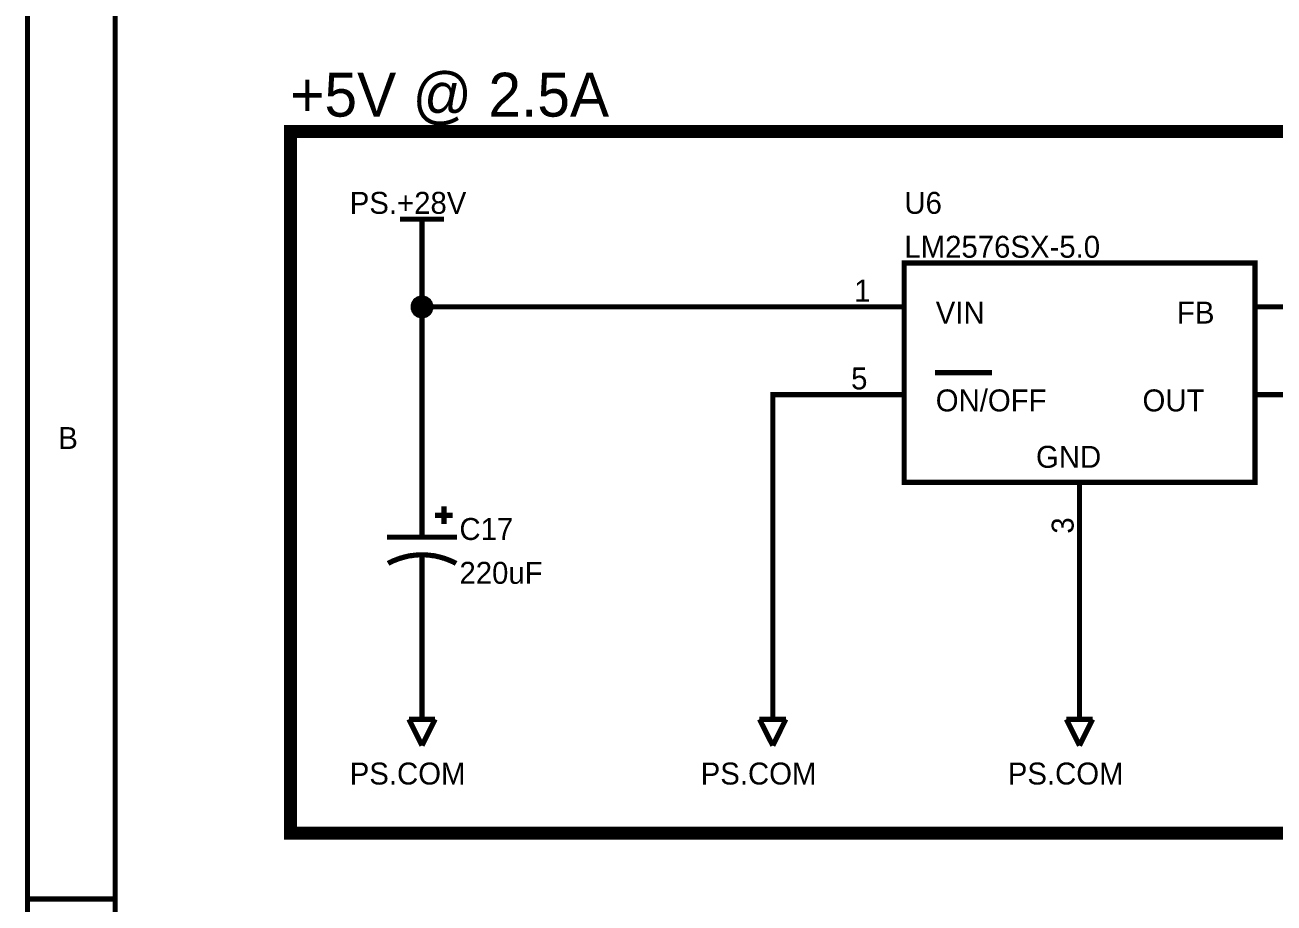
# Model space of a CAD drawing. Header units: inches. Extents: x 0 to 11, y 0 to 8.5.
# Drawn here: x -0.005 to 2.844, y 4.241 to 6.243 of the extents above; entities that cross this region are included whole.
import ezdxf

# ---------------------------------------------------------------- set-up
doc = ezdxf.new("R2010")
doc.units = ezdxf.units.IN
doc.header["$MEASUREMENT"] = 0
doc.layers.add('Sheet', color=255, linetype='Continuous')

msp = doc.modelspace()

# ---------------------------------------------------------------- linework, layer by layer
at = {"layer": 'Sheet'}
for points, const_width in [([(0.0013, 8.5), (10.9991, 8.5), (10.9991, 0), (0.0013, 0), (0.0013, 8.5)], 0.0118), ([(0.0013, 8.5), (0.0013, 0), (10.9991, 0), (10.9991, 8.5), (0.0013, 8.5), (0.0013, 8.5)], 0.0039), ([(0.201, 8.2998), (10.799, 8.2998), (10.799, 0.1997), (0.201, 0.1997), (0.201, 8.2998)], 0.0118), ([(0.201, 8.2998), (0.201, 0.1997), (10.799, 0.1997), (10.799, 8.2998), (0.201, 8.2998), (0.201, 8.2998)], 0.0039), ([(0.6013, 5.9997), (5.6001, 5.9997), (5.6001, 4.3997), (0.6013, 4.3997), (0.6013, 5.9997)], 0.0295), ([(2.0009, 5.6999), (2.8009, 5.6999), (2.8009, 5.1999), (2.0009, 5.1999), (2.0009, 5.6999)], 0.0118), ([(2.0009, 5.6999), (2.0009, 5.1999), (2.8009, 5.1999), (2.8009, 5.6999), (2.0009, 5.6999), (2.0009, 5.6999)], 0.0039)]:
    msp.add_lwpolyline(points, close=True, dxfattribs=dict(at, const_width=const_width))
for points, const_width in [([(0.851, 5.8), (0.9511, 5.8)], 0.0118), ([(0.901, 5.6999), (0.901, 5.8)], 0.0118), ([(0.901, 5.5998), (0.901, 5.6999)], 0.0118), ([(0.8809, 5.5998), (0.8809, 5.6007), (0.8809, 5.602), (0.8814, 5.6029), (0.8814, 5.6038), (0.8814, 5.6047), (0.8818, 5.6056), (0.8823, 5.6069), (0.8827, 5.6078), (0.8827, 5.6087), (0.8832, 5.6096), (0.8836, 5.6101), (0.8845, 5.611), (0.8849, 5.6119), (0.8854, 5.6128), (0.8863, 5.6132), (0.8867, 5.6141), (0.8876, 5.6145), (0.8881, 5.6154), (0.889, 5.6159), (0.8899, 5.6163), (0.8908, 5.6172), (0.8912, 5.6177), (0.8921, 5.6181), (0.893, 5.6181), (0.8939, 5.6186), (0.8952, 5.619), (0.8961, 5.6195), (0.897, 5.6195), (0.8979, 5.6195), (0.8988, 5.6199), (0.9001, 5.6199), (0.901, 5.6199)], 0.0118), ([(0.8809, 5.5998), (0.8809, 5.6007), (0.8809, 5.602), (0.8814, 5.6029), (0.8814, 5.6038), (0.8814, 5.6047), (0.8818, 5.6056), (0.8823, 5.6069), (0.8827, 5.6078), (0.8827, 5.6087), (0.8832, 5.6096), (0.8836, 5.6101), (0.8845, 5.611), (0.8849, 5.6119), (0.8854, 5.6128), (0.8863, 5.6132), (0.8867, 5.6141), (0.8876, 5.6145), (0.8881, 5.6154), (0.889, 5.6159), (0.8899, 5.6163), (0.8908, 5.6172), (0.8912, 5.6177), (0.8921, 5.6181), (0.893, 5.6181), (0.8939, 5.6186), (0.8952, 5.619), (0.8961, 5.6195), (0.897, 5.6195), (0.8979, 5.6195), (0.8988, 5.6199), (0.9001, 5.6199), (0.901, 5.6199)], 0.0118), ([(0.8809, 5.5998), (0.8809, 5.6007), (0.8809, 5.602), (0.8814, 5.6029), (0.8814, 5.6038), (0.8814, 5.6047), (0.8818, 5.6056), (0.8823, 5.6069), (0.8827, 5.6078), (0.8827, 5.6087), (0.8832, 5.6096), (0.8836, 5.6101), (0.8845, 5.611), (0.8849, 5.6119), (0.8854, 5.6128), (0.8863, 5.6132), (0.8867, 5.6141), (0.8876, 5.6145), (0.8881, 5.6154), (0.889, 5.6159), (0.8899, 5.6163), (0.8908, 5.6172), (0.8912, 5.6177), (0.8921, 5.6181), (0.893, 5.6181), (0.8939, 5.6186), (0.8952, 5.619), (0.8961, 5.6195), (0.897, 5.6195), (0.8979, 5.6195), (0.8988, 5.6199), (0.9001, 5.6199), (0.901, 5.6199)], 0.0118), ([(0.8809, 5.5998), (0.8809, 5.6007), (0.8809, 5.602), (0.8814, 5.6029), (0.8814, 5.6038), (0.8814, 5.6047), (0.8818, 5.6056), (0.8823, 5.6069), (0.8827, 5.6078), (0.8827, 5.6087), (0.8832, 5.6096), (0.8836, 5.6101), (0.8845, 5.611), (0.8849, 5.6119), (0.8854, 5.6128), (0.8863, 5.6132), (0.8867, 5.6141), (0.8876, 5.6145), (0.8881, 5.6154), (0.889, 5.6159), (0.8899, 5.6163), (0.8908, 5.6172), (0.8912, 5.6177), (0.8921, 5.6181), (0.893, 5.6181), (0.8939, 5.6186), (0.8952, 5.619), (0.8961, 5.6195), (0.897, 5.6195), (0.8979, 5.6195), (0.8988, 5.6199), (0.9001, 5.6199), (0.901, 5.6199)], 0.0118), ([(0.8809, 5.5998), (0.8809, 5.6007), (0.8809, 5.602), (0.8814, 5.6029), (0.8814, 5.6038), (0.8814, 5.6047), (0.8818, 5.6056), (0.8823, 5.6069), (0.8827, 5.6078), (0.8827, 5.6087), (0.8832, 5.6096), (0.8836, 5.6101), (0.8845, 5.611), (0.8849, 5.6119), (0.8854, 5.6128), (0.8863, 5.6132), (0.8867, 5.6141), (0.8876, 5.6145), (0.8881, 5.6154), (0.889, 5.6159), (0.8899, 5.6163), (0.8908, 5.6172), (0.8912, 5.6177), (0.8921, 5.6181), (0.893, 5.6181), (0.8939, 5.6186), (0.8952, 5.619), (0.8961, 5.6195), (0.897, 5.6195), (0.8979, 5.6195), (0.8988, 5.6199), (0.9001, 5.6199), (0.901, 5.6199)], 0.0039), ([(0.8809, 5.5998), (0.8809, 5.6007), (0.8809, 5.602), (0.8814, 5.6029), (0.8814, 5.6038), (0.8814, 5.6047), (0.8818, 5.6056), (0.8823, 5.6069), (0.8827, 5.6078), (0.8827, 5.6087), (0.8832, 5.6096), (0.8836, 5.6101), (0.8845, 5.611), (0.8849, 5.6119), (0.8854, 5.6128), (0.8863, 5.6132), (0.8867, 5.6141), (0.8876, 5.6145), (0.8881, 5.6154), (0.889, 5.6159), (0.8899, 5.6163), (0.8908, 5.6172), (0.8912, 5.6177), (0.8921, 5.6181), (0.893, 5.6181), (0.8939, 5.6186), (0.8952, 5.619), (0.8961, 5.6195), (0.897, 5.6195), (0.8979, 5.6195), (0.8988, 5.6199), (0.9001, 5.6199), (0.901, 5.6199)], 0.0039), ([(0.8809, 5.5998), (0.8809, 5.6007), (0.8809, 5.602), (0.8814, 5.6029), (0.8814, 5.6038), (0.8814, 5.6047), (0.8818, 5.6056), (0.8823, 5.6069), (0.8827, 5.6078), (0.8827, 5.6087), (0.8832, 5.6096), (0.8836, 5.6101), (0.8845, 5.611), (0.8849, 5.6119), (0.8854, 5.6128), (0.8863, 5.6132), (0.8867, 5.6141), (0.8876, 5.6145), (0.8881, 5.6154), (0.889, 5.6159), (0.8899, 5.6163), (0.8908, 5.6172), (0.8912, 5.6177), (0.8921, 5.6181), (0.893, 5.6181), (0.8939, 5.6186), (0.8952, 5.619), (0.8961, 5.6195), (0.897, 5.6195), (0.8979, 5.6195), (0.8988, 5.6199), (0.9001, 5.6199), (0.901, 5.6199)], 0.0039), ([(0.8809, 5.5998), (0.8809, 5.6007), (0.8809, 5.602), (0.8814, 5.6029), (0.8814, 5.6038), (0.8814, 5.6047), (0.8818, 5.6056), (0.8823, 5.6069), (0.8827, 5.6078), (0.8827, 5.6087), (0.8832, 5.6096), (0.8836, 5.6101), (0.8845, 5.611), (0.8849, 5.6119), (0.8854, 5.6128), (0.8863, 5.6132), (0.8867, 5.6141), (0.8876, 5.6145), (0.8881, 5.6154), (0.889, 5.6159), (0.8899, 5.6163), (0.8908, 5.6172), (0.8912, 5.6177), (0.8921, 5.6181), (0.893, 5.6181), (0.8939, 5.6186), (0.8952, 5.619), (0.8961, 5.6195), (0.897, 5.6195), (0.8979, 5.6195), (0.8988, 5.6199), (0.9001, 5.6199), (0.901, 5.6199)], 0.0039), ([(0.901, 5.6199), (0.901, 5.6199)], 0.0118), ([(0.901, 5.6199), (0.9019, 5.6199), (0.9033, 5.6199), (0.9042, 5.6195), (0.9051, 5.6195), (0.9059, 5.6195), (0.9068, 5.619), (0.9082, 5.6186), (0.9091, 5.6181), (0.91, 5.6181), (0.9109, 5.6177), (0.9113, 5.6172), (0.9122, 5.6163), (0.9131, 5.6159), (0.914, 5.6154), (0.9144, 5.6145), (0.9153, 5.6141), (0.9158, 5.6132), (0.9167, 5.6128), (0.9171, 5.6119), (0.9176, 5.611), (0.9185, 5.6101), (0.9189, 5.6096), (0.9193, 5.6087), (0.9193, 5.6078), (0.9198, 5.6069), (0.9202, 5.6056), (0.9207, 5.6047), (0.9207, 5.6038), (0.9207, 5.6029), (0.9211, 5.602), (0.9211, 5.6007), (0.9211, 5.5998)], 0.0118), ([(0.901, 5.6199), (0.901, 5.6199)], 0.0118), ([(0.901, 5.6199), (0.9019, 5.6199), (0.9033, 5.6199), (0.9042, 5.6195), (0.9051, 5.6195), (0.9059, 5.6195), (0.9068, 5.619), (0.9082, 5.6186), (0.9091, 5.6181), (0.91, 5.6181), (0.9109, 5.6177), (0.9113, 5.6172), (0.9122, 5.6163), (0.9131, 5.6159), (0.914, 5.6154), (0.9144, 5.6145), (0.9153, 5.6141), (0.9158, 5.6132), (0.9167, 5.6128), (0.9171, 5.6119), (0.9176, 5.611), (0.9185, 5.6101), (0.9189, 5.6096), (0.9193, 5.6087), (0.9193, 5.6078), (0.9198, 5.6069), (0.9202, 5.6056), (0.9207, 5.6047), (0.9207, 5.6038), (0.9207, 5.6029), (0.9211, 5.602), (0.9211, 5.6007), (0.9211, 5.5998)], 0.0118), ([(0.901, 5.6199), (0.901, 5.6199)], 0.0118), ([(0.901, 5.6199), (0.9019, 5.6199), (0.9033, 5.6199), (0.9042, 5.6195), (0.9051, 5.6195), (0.9059, 5.6195), (0.9068, 5.619), (0.9082, 5.6186), (0.9091, 5.6181), (0.91, 5.6181), (0.9109, 5.6177), (0.9113, 5.6172), (0.9122, 5.6163), (0.9131, 5.6159), (0.914, 5.6154), (0.9144, 5.6145), (0.9153, 5.6141), (0.9158, 5.6132), (0.9167, 5.6128), (0.9171, 5.6119), (0.9176, 5.611), (0.9185, 5.6101), (0.9189, 5.6096), (0.9193, 5.6087), (0.9193, 5.6078), (0.9198, 5.6069), (0.9202, 5.6056), (0.9207, 5.6047), (0.9207, 5.6038), (0.9207, 5.6029), (0.9211, 5.602), (0.9211, 5.6007), (0.9211, 5.5998)], 0.0118), ([(0.901, 5.6199), (0.901, 5.6199)], 0.0118), ([(0.901, 5.6199), (0.9019, 5.6199), (0.9033, 5.6199), (0.9042, 5.6195), (0.9051, 5.6195), (0.9059, 5.6195), (0.9068, 5.619), (0.9082, 5.6186), (0.9091, 5.6181), (0.91, 5.6181), (0.9109, 5.6177), (0.9113, 5.6172), (0.9122, 5.6163), (0.9131, 5.6159), (0.914, 5.6154), (0.9144, 5.6145), (0.9153, 5.6141), (0.9158, 5.6132), (0.9167, 5.6128), (0.9171, 5.6119), (0.9176, 5.611), (0.9185, 5.6101), (0.9189, 5.6096), (0.9193, 5.6087), (0.9193, 5.6078), (0.9198, 5.6069), (0.9202, 5.6056), (0.9207, 5.6047), (0.9207, 5.6038), (0.9207, 5.6029), (0.9211, 5.602), (0.9211, 5.6007), (0.9211, 5.5998)], 0.0118), ([(0.901, 5.6199), (0.901, 5.6199)], 0.0039), ([(0.901, 5.6199), (0.9019, 5.6199), (0.9033, 5.6199), (0.9042, 5.6195), (0.9051, 5.6195), (0.9059, 5.6195), (0.9068, 5.619), (0.9082, 5.6186), (0.9091, 5.6181), (0.91, 5.6181), (0.9109, 5.6177), (0.9113, 5.6172), (0.9122, 5.6163), (0.9131, 5.6159), (0.914, 5.6154), (0.9144, 5.6145), (0.9153, 5.6141), (0.9158, 5.6132), (0.9167, 5.6128), (0.9171, 5.6119), (0.9176, 5.611), (0.9185, 5.6101), (0.9189, 5.6096), (0.9193, 5.6087), (0.9193, 5.6078), (0.9198, 5.6069), (0.9202, 5.6056), (0.9207, 5.6047), (0.9207, 5.6038), (0.9207, 5.6029), (0.9211, 5.602), (0.9211, 5.6007), (0.9211, 5.5998)], 0.0039), ([(0.901, 5.6199), (0.901, 5.6199)], 0.0039), ([(0.901, 5.6199), (0.9019, 5.6199), (0.9033, 5.6199), (0.9042, 5.6195), (0.9051, 5.6195), (0.9059, 5.6195), (0.9068, 5.619), (0.9082, 5.6186), (0.9091, 5.6181), (0.91, 5.6181), (0.9109, 5.6177), (0.9113, 5.6172), (0.9122, 5.6163), (0.9131, 5.6159), (0.914, 5.6154), (0.9144, 5.6145), (0.9153, 5.6141), (0.9158, 5.6132), (0.9167, 5.6128), (0.9171, 5.6119), (0.9176, 5.611), (0.9185, 5.6101), (0.9189, 5.6096), (0.9193, 5.6087), (0.9193, 5.6078), (0.9198, 5.6069), (0.9202, 5.6056), (0.9207, 5.6047), (0.9207, 5.6038), (0.9207, 5.6029), (0.9211, 5.602), (0.9211, 5.6007), (0.9211, 5.5998)], 0.0039), ([(0.901, 5.6199), (0.901, 5.6199)], 0.0039), ([(0.901, 5.6199), (0.9019, 5.6199), (0.9033, 5.6199), (0.9042, 5.6195), (0.9051, 5.6195), (0.9059, 5.6195), (0.9068, 5.619), (0.9082, 5.6186), (0.9091, 5.6181), (0.91, 5.6181), (0.9109, 5.6177), (0.9113, 5.6172), (0.9122, 5.6163), (0.9131, 5.6159), (0.914, 5.6154), (0.9144, 5.6145), (0.9153, 5.6141), (0.9158, 5.6132), (0.9167, 5.6128), (0.9171, 5.6119), (0.9176, 5.611), (0.9185, 5.6101), (0.9189, 5.6096), (0.9193, 5.6087), (0.9193, 5.6078), (0.9198, 5.6069), (0.9202, 5.6056), (0.9207, 5.6047), (0.9207, 5.6038), (0.9207, 5.6029), (0.9211, 5.602), (0.9211, 5.6007), (0.9211, 5.5998)], 0.0039), ([(0.901, 5.6199), (0.901, 5.6199)], 0.0039), ([(0.901, 5.6199), (0.9019, 5.6199), (0.9033, 5.6199), (0.9042, 5.6195), (0.9051, 5.6195), (0.9059, 5.6195), (0.9068, 5.619), (0.9082, 5.6186), (0.9091, 5.6181), (0.91, 5.6181), (0.9109, 5.6177), (0.9113, 5.6172), (0.9122, 5.6163), (0.9131, 5.6159), (0.914, 5.6154), (0.9144, 5.6145), (0.9153, 5.6141), (0.9158, 5.6132), (0.9167, 5.6128), (0.9171, 5.6119), (0.9176, 5.611), (0.9185, 5.6101), (0.9189, 5.6096), (0.9193, 5.6087), (0.9193, 5.6078), (0.9198, 5.6069), (0.9202, 5.6056), (0.9207, 5.6047), (0.9207, 5.6038), (0.9207, 5.6029), (0.9211, 5.602), (0.9211, 5.6007), (0.9211, 5.5998)], 0.0039), ([(0.901, 5.5797), (0.9001, 5.5797), (0.8988, 5.5797), (0.8979, 5.5801), (0.897, 5.5801), (0.8961, 5.5801), (0.8952, 5.5806), (0.8939, 5.581), (0.893, 5.5815), (0.8921, 5.5815), (0.8912, 5.5819), (0.8908, 5.5824), (0.8899, 5.5833), (0.889, 5.5837), (0.8881, 5.5842), (0.8876, 5.5851), (0.8867, 5.5855), (0.8863, 5.5864), (0.8854, 5.5868), (0.8849, 5.5877), (0.8845, 5.5886), (0.8836, 5.5895), (0.8832, 5.59), (0.8827, 5.5909), (0.8827, 5.5918), (0.8823, 5.5926), (0.8818, 5.594), (0.8814, 5.5949), (0.8814, 5.5958), (0.8814, 5.5967), (0.8809, 5.5976), (0.8809, 5.5989), (0.8809, 5.5998)], 0.0118), ([(0.8809, 5.5998), (0.8809, 5.5998)], 0.0118), ([(0.901, 5.5797), (0.9001, 5.5797), (0.8988, 5.5797), (0.8979, 5.5801), (0.897, 5.5801), (0.8961, 5.5801), (0.8952, 5.5806), (0.8939, 5.581), (0.893, 5.5815), (0.8921, 5.5815), (0.8912, 5.5819), (0.8908, 5.5824), (0.8899, 5.5833), (0.889, 5.5837), (0.8881, 5.5842), (0.8876, 5.5851), (0.8867, 5.5855), (0.8863, 5.5864), (0.8854, 5.5868), (0.8849, 5.5877), (0.8845, 5.5886), (0.8836, 5.5895), (0.8832, 5.59), (0.8827, 5.5909), (0.8827, 5.5918), (0.8823, 5.5926), (0.8818, 5.594), (0.8814, 5.5949), (0.8814, 5.5958), (0.8814, 5.5967), (0.8809, 5.5976), (0.8809, 5.5989), (0.8809, 5.5998)], 0.0118), ([(0.8809, 5.5998), (0.8809, 5.5998)], 0.0118), ([(0.901, 5.5797), (0.9001, 5.5797), (0.8988, 5.5797), (0.8979, 5.5801), (0.897, 5.5801), (0.8961, 5.5801), (0.8952, 5.5806), (0.8939, 5.581), (0.893, 5.5815), (0.8921, 5.5815), (0.8912, 5.5819), (0.8908, 5.5824), (0.8899, 5.5833), (0.889, 5.5837), (0.8881, 5.5842), (0.8876, 5.5851), (0.8867, 5.5855), (0.8863, 5.5864), (0.8854, 5.5868), (0.8849, 5.5877), (0.8845, 5.5886), (0.8836, 5.5895), (0.8832, 5.59), (0.8827, 5.5909), (0.8827, 5.5918), (0.8823, 5.5926), (0.8818, 5.594), (0.8814, 5.5949), (0.8814, 5.5958), (0.8814, 5.5967), (0.8809, 5.5976), (0.8809, 5.5989), (0.8809, 5.5998)], 0.0118), ([(0.8809, 5.5998), (0.8809, 5.5998)], 0.0118), ([(0.901, 5.5797), (0.9001, 5.5797), (0.8988, 5.5797), (0.8979, 5.5801), (0.897, 5.5801), (0.8961, 5.5801), (0.8952, 5.5806), (0.8939, 5.581), (0.893, 5.5815), (0.8921, 5.5815), (0.8912, 5.5819), (0.8908, 5.5824), (0.8899, 5.5833), (0.889, 5.5837), (0.8881, 5.5842), (0.8876, 5.5851), (0.8867, 5.5855), (0.8863, 5.5864), (0.8854, 5.5868), (0.8849, 5.5877), (0.8845, 5.5886), (0.8836, 5.5895), (0.8832, 5.59), (0.8827, 5.5909), (0.8827, 5.5918), (0.8823, 5.5926), (0.8818, 5.594), (0.8814, 5.5949), (0.8814, 5.5958), (0.8814, 5.5967), (0.8809, 5.5976), (0.8809, 5.5989), (0.8809, 5.5998)], 0.0118), ([(0.8809, 5.5998), (0.8809, 5.5998)], 0.0118), ([(0.901, 5.5797), (0.9001, 5.5797), (0.8988, 5.5797), (0.8979, 5.5801), (0.897, 5.5801), (0.8961, 5.5801), (0.8952, 5.5806), (0.8939, 5.581), (0.893, 5.5815), (0.8921, 5.5815), (0.8912, 5.5819), (0.8908, 5.5824), (0.8899, 5.5833), (0.889, 5.5837), (0.8881, 5.5842), (0.8876, 5.5851), (0.8867, 5.5855), (0.8863, 5.5864), (0.8854, 5.5868), (0.8849, 5.5877), (0.8845, 5.5886), (0.8836, 5.5895), (0.8832, 5.59), (0.8827, 5.5909), (0.8827, 5.5918), (0.8823, 5.5926), (0.8818, 5.594), (0.8814, 5.5949), (0.8814, 5.5958), (0.8814, 5.5967), (0.8809, 5.5976), (0.8809, 5.5989), (0.8809, 5.5998)], 0.0039), ([(0.8809, 5.5998), (0.8809, 5.5998)], 0.0039), ([(0.901, 5.5797), (0.9001, 5.5797), (0.8988, 5.5797), (0.8979, 5.5801), (0.897, 5.5801), (0.8961, 5.5801), (0.8952, 5.5806), (0.8939, 5.581), (0.893, 5.5815), (0.8921, 5.5815), (0.8912, 5.5819), (0.8908, 5.5824), (0.8899, 5.5833), (0.889, 5.5837), (0.8881, 5.5842), (0.8876, 5.5851), (0.8867, 5.5855), (0.8863, 5.5864), (0.8854, 5.5868), (0.8849, 5.5877), (0.8845, 5.5886), (0.8836, 5.5895), (0.8832, 5.59), (0.8827, 5.5909), (0.8827, 5.5918), (0.8823, 5.5926), (0.8818, 5.594), (0.8814, 5.5949), (0.8814, 5.5958), (0.8814, 5.5967), (0.8809, 5.5976), (0.8809, 5.5989), (0.8809, 5.5998)], 0.0039), ([(0.8809, 5.5998), (0.8809, 5.5998)], 0.0039), ([(0.901, 5.5797), (0.9001, 5.5797), (0.8988, 5.5797), (0.8979, 5.5801), (0.897, 5.5801), (0.8961, 5.5801), (0.8952, 5.5806), (0.8939, 5.581), (0.893, 5.5815), (0.8921, 5.5815), (0.8912, 5.5819), (0.8908, 5.5824), (0.8899, 5.5833), (0.889, 5.5837), (0.8881, 5.5842), (0.8876, 5.5851), (0.8867, 5.5855), (0.8863, 5.5864), (0.8854, 5.5868), (0.8849, 5.5877), (0.8845, 5.5886), (0.8836, 5.5895), (0.8832, 5.59), (0.8827, 5.5909), (0.8827, 5.5918), (0.8823, 5.5926), (0.8818, 5.594), (0.8814, 5.5949), (0.8814, 5.5958), (0.8814, 5.5967), (0.8809, 5.5976), (0.8809, 5.5989), (0.8809, 5.5998)], 0.0039), ([(0.8809, 5.5998), (0.8809, 5.5998)], 0.0039), ([(0.901, 5.5797), (0.9001, 5.5797), (0.8988, 5.5797), (0.8979, 5.5801), (0.897, 5.5801), (0.8961, 5.5801), (0.8952, 5.5806), (0.8939, 5.581), (0.893, 5.5815), (0.8921, 5.5815), (0.8912, 5.5819), (0.8908, 5.5824), (0.8899, 5.5833), (0.889, 5.5837), (0.8881, 5.5842), (0.8876, 5.5851), (0.8867, 5.5855), (0.8863, 5.5864), (0.8854, 5.5868), (0.8849, 5.5877), (0.8845, 5.5886), (0.8836, 5.5895), (0.8832, 5.59), (0.8827, 5.5909), (0.8827, 5.5918), (0.8823, 5.5926), (0.8818, 5.594), (0.8814, 5.5949), (0.8814, 5.5958), (0.8814, 5.5967), (0.8809, 5.5976), (0.8809, 5.5989), (0.8809, 5.5998)], 0.0039), ([(0.8809, 5.5998), (0.8809, 5.5998)], 0.0039), ([(1.8007, 5.5998), (0.901, 5.5998), (0.901, 5.1999)], 0.0118), ([(0.9211, 5.5998), (0.9211, 5.5989), (0.9211, 5.5976), (0.9207, 5.5967), (0.9207, 5.5958), (0.9207, 5.5949), (0.9202, 5.594), (0.9198, 5.5926), (0.9193, 5.5918), (0.9193, 5.5909), (0.9189, 5.59), (0.9185, 5.5895), (0.9176, 5.5886), (0.9171, 5.5877), (0.9167, 5.5868), (0.9158, 5.5864), (0.9153, 5.5855), (0.9144, 5.5851), (0.914, 5.5842), (0.9131, 5.5837), (0.9122, 5.5833), (0.9113, 5.5824), (0.9109, 5.5819), (0.91, 5.5815), (0.9091, 5.5815), (0.9082, 5.581), (0.9068, 5.5806), (0.9059, 5.5801), (0.9051, 5.5801), (0.9042, 5.5801), (0.9033, 5.5797), (0.9019, 5.5797), (0.901, 5.5797)], 0.0118), ([(0.9211, 5.5998), (0.9211, 5.5989), (0.9211, 5.5976), (0.9207, 5.5967), (0.9207, 5.5958), (0.9207, 5.5949), (0.9202, 5.594), (0.9198, 5.5926), (0.9193, 5.5918), (0.9193, 5.5909), (0.9189, 5.59), (0.9185, 5.5895), (0.9176, 5.5886), (0.9171, 5.5877), (0.9167, 5.5868), (0.9158, 5.5864), (0.9153, 5.5855), (0.9144, 5.5851), (0.914, 5.5842), (0.9131, 5.5837), (0.9122, 5.5833), (0.9113, 5.5824), (0.9109, 5.5819), (0.91, 5.5815), (0.9091, 5.5815), (0.9082, 5.581), (0.9068, 5.5806), (0.9059, 5.5801), (0.9051, 5.5801), (0.9042, 5.5801), (0.9033, 5.5797), (0.9019, 5.5797), (0.901, 5.5797)], 0.0118), ([(0.9211, 5.5998), (0.9211, 5.5989), (0.9211, 5.5976), (0.9207, 5.5967), (0.9207, 5.5958), (0.9207, 5.5949), (0.9202, 5.594), (0.9198, 5.5926), (0.9193, 5.5918), (0.9193, 5.5909), (0.9189, 5.59), (0.9185, 5.5895), (0.9176, 5.5886), (0.9171, 5.5877), (0.9167, 5.5868), (0.9158, 5.5864), (0.9153, 5.5855), (0.9144, 5.5851), (0.914, 5.5842), (0.9131, 5.5837), (0.9122, 5.5833), (0.9113, 5.5824), (0.9109, 5.5819), (0.91, 5.5815), (0.9091, 5.5815), (0.9082, 5.581), (0.9068, 5.5806), (0.9059, 5.5801), (0.9051, 5.5801), (0.9042, 5.5801), (0.9033, 5.5797), (0.9019, 5.5797), (0.901, 5.5797)], 0.0118), ([(0.9211, 5.5998), (0.9211, 5.5989), (0.9211, 5.5976), (0.9207, 5.5967), (0.9207, 5.5958), (0.9207, 5.5949), (0.9202, 5.594), (0.9198, 5.5926), (0.9193, 5.5918), (0.9193, 5.5909), (0.9189, 5.59), (0.9185, 5.5895), (0.9176, 5.5886), (0.9171, 5.5877), (0.9167, 5.5868), (0.9158, 5.5864), (0.9153, 5.5855), (0.9144, 5.5851), (0.914, 5.5842), (0.9131, 5.5837), (0.9122, 5.5833), (0.9113, 5.5824), (0.9109, 5.5819), (0.91, 5.5815), (0.9091, 5.5815), (0.9082, 5.581), (0.9068, 5.5806), (0.9059, 5.5801), (0.9051, 5.5801), (0.9042, 5.5801), (0.9033, 5.5797), (0.9019, 5.5797), (0.901, 5.5797)], 0.0118), ([(0.9211, 5.5998), (0.9211, 5.5989), (0.9211, 5.5976), (0.9207, 5.5967), (0.9207, 5.5958), (0.9207, 5.5949), (0.9202, 5.594), (0.9198, 5.5926), (0.9193, 5.5918), (0.9193, 5.5909), (0.9189, 5.59), (0.9185, 5.5895), (0.9176, 5.5886), (0.9171, 5.5877), (0.9167, 5.5868), (0.9158, 5.5864), (0.9153, 5.5855), (0.9144, 5.5851), (0.914, 5.5842), (0.9131, 5.5837), (0.9122, 5.5833), (0.9113, 5.5824), (0.9109, 5.5819), (0.91, 5.5815), (0.9091, 5.5815), (0.9082, 5.581), (0.9068, 5.5806), (0.9059, 5.5801), (0.9051, 5.5801), (0.9042, 5.5801), (0.9033, 5.5797), (0.9019, 5.5797), (0.901, 5.5797)], 0.0039), ([(0.9211, 5.5998), (0.9211, 5.5989), (0.9211, 5.5976), (0.9207, 5.5967), (0.9207, 5.5958), (0.9207, 5.5949), (0.9202, 5.594), (0.9198, 5.5926), (0.9193, 5.5918), (0.9193, 5.5909), (0.9189, 5.59), (0.9185, 5.5895), (0.9176, 5.5886), (0.9171, 5.5877), (0.9167, 5.5868), (0.9158, 5.5864), (0.9153, 5.5855), (0.9144, 5.5851), (0.914, 5.5842), (0.9131, 5.5837), (0.9122, 5.5833), (0.9113, 5.5824), (0.9109, 5.5819), (0.91, 5.5815), (0.9091, 5.5815), (0.9082, 5.581), (0.9068, 5.5806), (0.9059, 5.5801), (0.9051, 5.5801), (0.9042, 5.5801), (0.9033, 5.5797), (0.9019, 5.5797), (0.901, 5.5797)], 0.0039), ([(0.9211, 5.5998), (0.9211, 5.5989), (0.9211, 5.5976), (0.9207, 5.5967), (0.9207, 5.5958), (0.9207, 5.5949), (0.9202, 5.594), (0.9198, 5.5926), (0.9193, 5.5918), (0.9193, 5.5909), (0.9189, 5.59), (0.9185, 5.5895), (0.9176, 5.5886), (0.9171, 5.5877), (0.9167, 5.5868), (0.9158, 5.5864), (0.9153, 5.5855), (0.9144, 5.5851), (0.914, 5.5842), (0.9131, 5.5837), (0.9122, 5.5833), (0.9113, 5.5824), (0.9109, 5.5819), (0.91, 5.5815), (0.9091, 5.5815), (0.9082, 5.581), (0.9068, 5.5806), (0.9059, 5.5801), (0.9051, 5.5801), (0.9042, 5.5801), (0.9033, 5.5797), (0.9019, 5.5797), (0.901, 5.5797)], 0.0039), ([(0.9211, 5.5998), (0.9211, 5.5989), (0.9211, 5.5976), (0.9207, 5.5967), (0.9207, 5.5958), (0.9207, 5.5949), (0.9202, 5.594), (0.9198, 5.5926), (0.9193, 5.5918), (0.9193, 5.5909), (0.9189, 5.59), (0.9185, 5.5895), (0.9176, 5.5886), (0.9171, 5.5877), (0.9167, 5.5868), (0.9158, 5.5864), (0.9153, 5.5855), (0.9144, 5.5851), (0.914, 5.5842), (0.9131, 5.5837), (0.9122, 5.5833), (0.9113, 5.5824), (0.9109, 5.5819), (0.91, 5.5815), (0.9091, 5.5815), (0.9082, 5.581), (0.9068, 5.5806), (0.9059, 5.5801), (0.9051, 5.5801), (0.9042, 5.5801), (0.9033, 5.5797), (0.9019, 5.5797), (0.901, 5.5797)], 0.0039), ([(0.9211, 5.5998), (0.9211, 5.5998), (0.9211, 5.5998), (0.9211, 5.5998), (0.9211, 5.5998), (0.9211, 5.5998), (0.9211, 5.5998), (0.9211, 5.5998), (0.9211, 5.5998), (0.9211, 5.5998), (0.9211, 5.5998), (0.9211, 5.5998), (0.9211, 5.5998), (0.9211, 5.5998), (0.9211, 5.5998), (0.9211, 5.5998), (0.9211, 5.5998), (0.9211, 5.5998), (0.9211, 5.5998), (0.9211, 5.5998), (0.9211, 5.5998), (0.9211, 5.5998), (0.9211, 5.5998), (0.9211, 5.5998), (0.9211, 5.5998), (0.9211, 5.5998), (0.9211, 5.5998), (0.9211, 5.5998), (0.9211, 5.5998), (0.9211, 5.5998), (0.9211, 5.5998), (0.9211, 5.5998), (0.9211, 5.5998)], 0.0118), ([(0.9211, 5.5998), (0.9211, 5.5998)], 0.0118), ([(0.9211, 5.5998), (0.9211, 5.5998), (0.9211, 5.5998), (0.9211, 5.5998), (0.9211, 5.5998), (0.9211, 5.5998), (0.9211, 5.5998), (0.9211, 5.5998), (0.9211, 5.5998), (0.9211, 5.5998), (0.9211, 5.5998), (0.9211, 5.5998), (0.9211, 5.5998), (0.9211, 5.5998), (0.9211, 5.5998), (0.9211, 5.5998), (0.9211, 5.5998), (0.9211, 5.5998), (0.9211, 5.5998), (0.9211, 5.5998), (0.9211, 5.5998), (0.9211, 5.5998), (0.9211, 5.5998), (0.9211, 5.5998), (0.9211, 5.5998), (0.9211, 5.5998), (0.9211, 5.5998), (0.9211, 5.5998), (0.9211, 5.5998), (0.9211, 5.5998), (0.9211, 5.5998), (0.9211, 5.5998), (0.9211, 5.5998)], 0.0118), ([(0.9211, 5.5998), (0.9211, 5.5998)], 0.0118), ([(0.9211, 5.5998), (0.9211, 5.5998), (0.9211, 5.5998), (0.9211, 5.5998), (0.9211, 5.5998), (0.9211, 5.5998), (0.9211, 5.5998), (0.9211, 5.5998), (0.9211, 5.5998), (0.9211, 5.5998), (0.9211, 5.5998), (0.9211, 5.5998), (0.9211, 5.5998), (0.9211, 5.5998), (0.9211, 5.5998), (0.9211, 5.5998), (0.9211, 5.5998), (0.9211, 5.5998), (0.9211, 5.5998), (0.9211, 5.5998), (0.9211, 5.5998), (0.9211, 5.5998), (0.9211, 5.5998), (0.9211, 5.5998), (0.9211, 5.5998), (0.9211, 5.5998), (0.9211, 5.5998), (0.9211, 5.5998), (0.9211, 5.5998), (0.9211, 5.5998), (0.9211, 5.5998), (0.9211, 5.5998), (0.9211, 5.5998)], 0.0118), ([(0.9211, 5.5998), (0.9211, 5.5998)], 0.0118), ([(0.9211, 5.5998), (0.9211, 5.5998), (0.9211, 5.5998), (0.9211, 5.5998), (0.9211, 5.5998), (0.9211, 5.5998), (0.9211, 5.5998), (0.9211, 5.5998), (0.9211, 5.5998), (0.9211, 5.5998), (0.9211, 5.5998), (0.9211, 5.5998), (0.9211, 5.5998), (0.9211, 5.5998), (0.9211, 5.5998), (0.9211, 5.5998), (0.9211, 5.5998), (0.9211, 5.5998), (0.9211, 5.5998), (0.9211, 5.5998), (0.9211, 5.5998), (0.9211, 5.5998), (0.9211, 5.5998), (0.9211, 5.5998), (0.9211, 5.5998), (0.9211, 5.5998), (0.9211, 5.5998), (0.9211, 5.5998), (0.9211, 5.5998), (0.9211, 5.5998), (0.9211, 5.5998), (0.9211, 5.5998), (0.9211, 5.5998)], 0.0118), ([(0.9211, 5.5998), (0.9211, 5.5998)], 0.0118), ([(0.9211, 5.5998), (0.9211, 5.5998), (0.9211, 5.5998), (0.9211, 5.5998), (0.9211, 5.5998), (0.9211, 5.5998), (0.9211, 5.5998), (0.9211, 5.5998), (0.9211, 5.5998), (0.9211, 5.5998), (0.9211, 5.5998), (0.9211, 5.5998), (0.9211, 5.5998), (0.9211, 5.5998), (0.9211, 5.5998), (0.9211, 5.5998), (0.9211, 5.5998), (0.9211, 5.5998), (0.9211, 5.5998), (0.9211, 5.5998), (0.9211, 5.5998), (0.9211, 5.5998), (0.9211, 5.5998), (0.9211, 5.5998), (0.9211, 5.5998), (0.9211, 5.5998), (0.9211, 5.5998), (0.9211, 5.5998), (0.9211, 5.5998), (0.9211, 5.5998), (0.9211, 5.5998), (0.9211, 5.5998), (0.9211, 5.5998)], 0.0039), ([(0.9211, 5.5998), (0.9211, 5.5998)], 0.0039), ([(0.9211, 5.5998), (0.9211, 5.5998), (0.9211, 5.5998), (0.9211, 5.5998), (0.9211, 5.5998), (0.9211, 5.5998), (0.9211, 5.5998), (0.9211, 5.5998), (0.9211, 5.5998), (0.9211, 5.5998), (0.9211, 5.5998), (0.9211, 5.5998), (0.9211, 5.5998), (0.9211, 5.5998), (0.9211, 5.5998), (0.9211, 5.5998), (0.9211, 5.5998), (0.9211, 5.5998), (0.9211, 5.5998), (0.9211, 5.5998), (0.9211, 5.5998), (0.9211, 5.5998), (0.9211, 5.5998), (0.9211, 5.5998), (0.9211, 5.5998), (0.9211, 5.5998), (0.9211, 5.5998), (0.9211, 5.5998), (0.9211, 5.5998), (0.9211, 5.5998), (0.9211, 5.5998), (0.9211, 5.5998), (0.9211, 5.5998)], 0.0039), ([(0.9211, 5.5998), (0.9211, 5.5998)], 0.0039), ([(0.9211, 5.5998), (0.9211, 5.5998), (0.9211, 5.5998), (0.9211, 5.5998), (0.9211, 5.5998), (0.9211, 5.5998), (0.9211, 5.5998), (0.9211, 5.5998), (0.9211, 5.5998), (0.9211, 5.5998), (0.9211, 5.5998), (0.9211, 5.5998), (0.9211, 5.5998), (0.9211, 5.5998), (0.9211, 5.5998), (0.9211, 5.5998), (0.9211, 5.5998), (0.9211, 5.5998), (0.9211, 5.5998), (0.9211, 5.5998), (0.9211, 5.5998), (0.9211, 5.5998), (0.9211, 5.5998), (0.9211, 5.5998), (0.9211, 5.5998), (0.9211, 5.5998), (0.9211, 5.5998), (0.9211, 5.5998), (0.9211, 5.5998), (0.9211, 5.5998), (0.9211, 5.5998), (0.9211, 5.5998), (0.9211, 5.5998)], 0.0039), ([(0.9211, 5.5998), (0.9211, 5.5998)], 0.0039), ([(0.9211, 5.5998), (0.9211, 5.5998), (0.9211, 5.5998), (0.9211, 5.5998), (0.9211, 5.5998), (0.9211, 5.5998), (0.9211, 5.5998), (0.9211, 5.5998), (0.9211, 5.5998), (0.9211, 5.5998), (0.9211, 5.5998), (0.9211, 5.5998), (0.9211, 5.5998), (0.9211, 5.5998), (0.9211, 5.5998), (0.9211, 5.5998), (0.9211, 5.5998), (0.9211, 5.5998), (0.9211, 5.5998), (0.9211, 5.5998), (0.9211, 5.5998), (0.9211, 5.5998), (0.9211, 5.5998), (0.9211, 5.5998), (0.9211, 5.5998), (0.9211, 5.5998), (0.9211, 5.5998), (0.9211, 5.5998), (0.9211, 5.5998), (0.9211, 5.5998), (0.9211, 5.5998), (0.9211, 5.5998), (0.9211, 5.5998)], 0.0039), ([(0.9211, 5.5998), (0.9211, 5.5998)], 0.0039), ([(2.0009, 5.5998), (1.8007, 5.5998)], 0.0118), ([(2.8009, 5.5998), (3.0006, 5.5998)], 0.0118), ([(2.1362, 5.4497), (2.071, 5.4497)], 0.0118), ([(2.2014, 5.4497), (2.1362, 5.4497)], 0.0118), ([(1.7011, 4.6999), (1.7011, 5.3996), (1.8007, 5.3996)], 0.0118), ([(2.0009, 5.3996), (1.8007, 5.3996)], 0.0118), ([(2.8009, 5.3996), (3.0006, 5.3996)], 0.0118), ([(0.901, 5.0998), (0.901, 5.1999)], 0.0118), ([(2.4007, 5.1999), (2.4007, 4.9997)], 0.0118), ([(0.931, 5.1248), (0.9712, 5.1248)], 0.0118), ([(0.9511, 5.1047), (0.9511, 5.1449)], 0.0118), ([(0.901, 5.0998), (0.901, 5.0748)], 0.0118), ([(0.8211, 5.0748), (0.981, 5.0748)], 0.0118), ([(0.901, 5.0346), (0.8984, 5.0346), (0.8961, 5.0346), (0.8934, 5.0346), (0.8908, 5.0341), (0.8885, 5.0341), (0.8858, 5.0337), (0.8832, 5.0337), (0.8809, 5.0332), (0.8782, 5.0328), (0.876, 5.0328), (0.8733, 5.0324), (0.8707, 5.0319), (0.8684, 5.0315), (0.8657, 5.0306), (0.8635, 5.0301), (0.8613, 5.0297), (0.8586, 5.0288), (0.8564, 5.0283), (0.8537, 5.0274), (0.8514, 5.027), (0.8492, 5.0261), (0.8465, 5.0252), (0.8443, 5.0243), (0.8421, 5.0234), (0.8398, 5.0225), (0.8372, 5.0216), (0.8349, 5.0207), (0.8327, 5.0194), (0.8304, 5.0185), (0.8282, 5.0172), (0.826, 5.0163), (0.8237, 5.0149)], 0.0118), ([(0.901, 5.0346), (0.901, 4.9997)], 0.0118), ([(0.9788, 5.0149), (0.9765, 5.0163), (0.9743, 5.0172), (0.9721, 5.0185), (0.9698, 5.0194), (0.9676, 5.0207), (0.9649, 5.0216), (0.9627, 5.0225), (0.9604, 5.0234), (0.9582, 5.0243), (0.9555, 5.0252), (0.9533, 5.0261), (0.9511, 5.027), (0.9484, 5.0274), (0.9462, 5.0283), (0.9435, 5.0288), (0.9412, 5.0297), (0.939, 5.0301), (0.9363, 5.0306), (0.9336, 5.0315), (0.9314, 5.0319), (0.9287, 5.0324), (0.9265, 5.0328), (0.9238, 5.0328), (0.9211, 5.0332), (0.9189, 5.0337), (0.9162, 5.0337), (0.9135, 5.0341), (0.9113, 5.0341), (0.9086, 5.0346), (0.9059, 5.0346), (0.9037, 5.0346), (0.901, 5.0346)], 0.0118), ([(0.901, 4.9997), (0.901, 4.8997)], 0.0118), ([(2.4007, 4.6999), (2.4007, 4.9997)], 0.0118), ([(0.901, 4.6999), (0.901, 4.8997)], 0.0118), ([(0.901, 4.6999), (0.901, 4.6597)], 0.0118), ([(1.7011, 4.6999), (1.7011, 4.6597)], 0.0118), ([(2.4007, 4.6999), (2.4007, 4.6597)], 0.0118), ([(0.901, 4.5998), (0.8711, 4.6597)], 0.0118), ([(0.8711, 4.6597), (0.931, 4.6597)], 0.0118), ([(0.901, 4.5998), (0.931, 4.6597)], 0.0118), ([(1.7011, 4.5998), (1.6707, 4.6597)], 0.0118), ([(1.6707, 4.6597), (1.731, 4.6597)], 0.0118), ([(1.7011, 4.5998), (1.731, 4.6597)], 0.0118), ([(2.4007, 4.5998), (2.3707, 4.6597)], 0.0118), ([(2.3707, 4.6597), (2.4306, 4.6597)], 0.0118), ([(2.4007, 4.5998), (2.4306, 4.6597)], 0.0118), ([(0.0013, 4.25), (0.201, 4.25)], 0.0118)]:
    msp.add_lwpolyline(points, dxfattribs=dict(at, const_width=const_width))
at = {"layer": 'Sheet', "const_width": 0.02}
msp.add_lwpolyline([(0.89, 5.6, 1), (0.91, 5.6, 1)], format="xyb", close=True, dxfattribs=at)

# ---------------------------------------------------------------- texts
at = {"layer": 'Sheet'}
for s, height, p in [('+5V @ 2.5A', 0.10008, (0.6004, 6.0336)), ('PS.+28V', 0.05004, (0.7362, 5.812)), ('U6', 0.05004, (2.0013, 5.812)), ('LM2576SX-5.0', 0.050042, (2.0013, 5.7119)), ('1', 0.05, (1.8869, 5.6119)), ('VIN', 0.05004, (2.0728, 5.5618)), ('FB', 0.05004, (2.6231, 5.5618)), ('5', 0.05, (1.8798, 5.4117)), ('ON/OFF', 0.05004, (2.0728, 5.3616)), ('OUT', 0.05004, (2.5445, 5.3616)), ('B', 0.05, (0.0715, 5.2759)), ('GND', 0.05004, (2.3015, 5.233)), ('C17', 0.05004, (0.9864, 5.0685)), ('220uF', 0.05004, (0.9864, 4.9685)), ('PS.COM', 0.05004, (0.7362, 4.5109)), ('PS.COM', 0.05004, (1.5367, 4.5109)), ('PS.COM', 0.05004, (2.2372, 4.5109))]:
    msp.add_text(s, height=height, dxfattribs=at).set_placement(p)
msp.add_text('3', height=0.05, rotation=90, dxfattribs=at).set_placement((2.3873, 5.0828))

doc.saveas('drawing.dxf')
